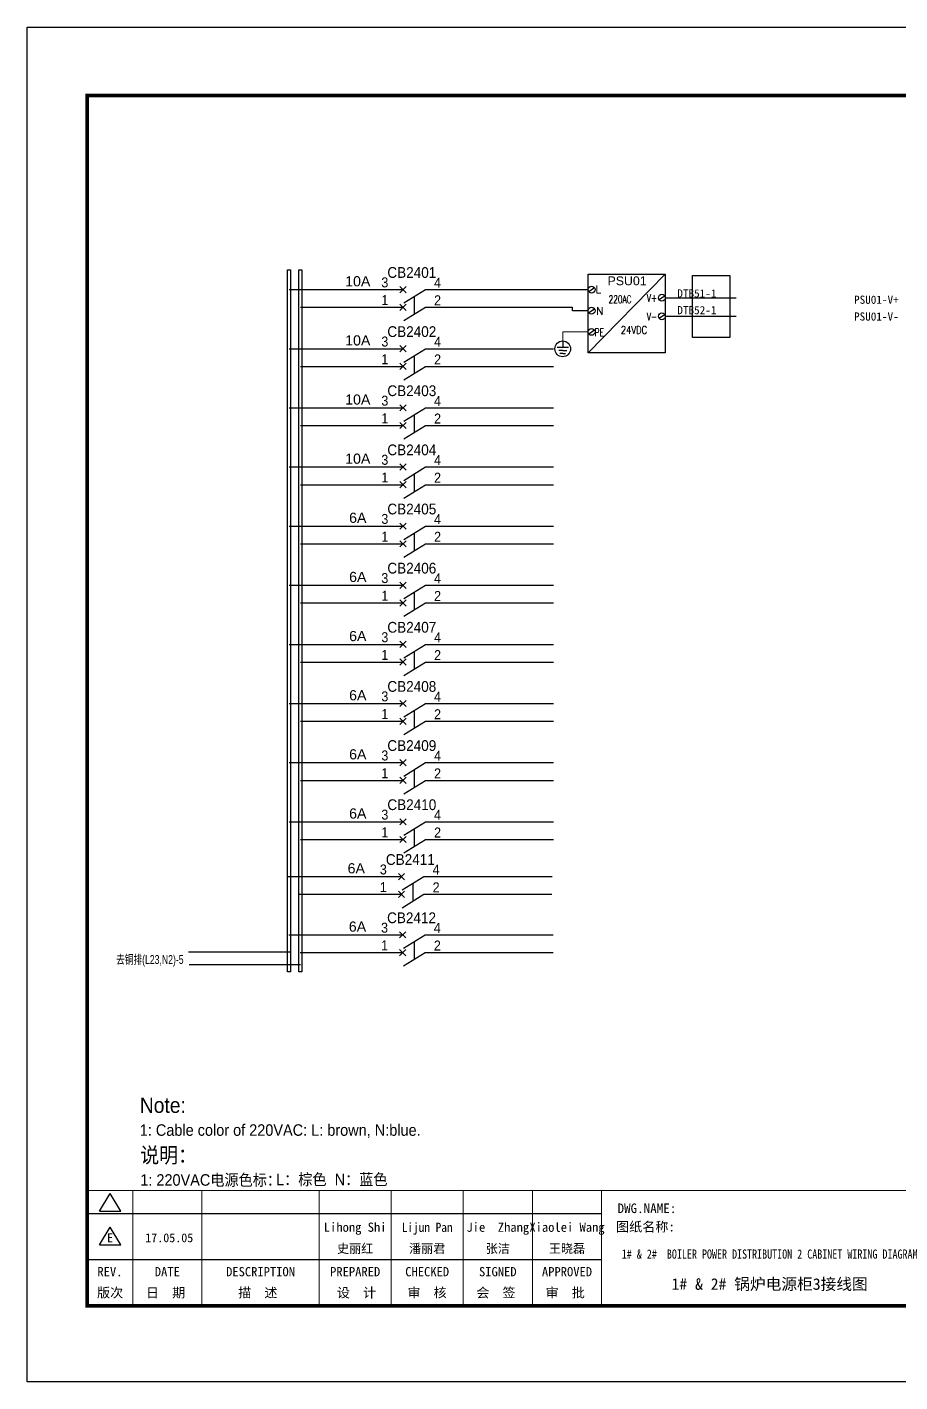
# Model space of a CAD drawing. Extents: x 81444 to 119867, y -54816 to -29062.
# Drawn here: x 110714 to 112988, y -45980 to -42452 of the extents above; entities that cross this region are included whole.
import ezdxf
from ezdxf.enums import TextEntityAlignment as Align
from ezdxf.lldxf.tags import DXFTag

# ---------------------------------------------------------------- set-up
doc = ezdxf.new("R2010")
doc.units = 0
doc.header["$LTSCALE"] = 100
doc.header["$MEASUREMENT"] = 0
for name, color, linetype in [('t', 1, 'Continuous'), ('标准图框及表格', 7, 'Continuous'), ('空气开关', 7, 'Continuous')]:
    doc.layers.add(name, color=color, linetype=linetype)
doc.layers.add('细实线', color=7, linetype='Continuous', lineweight=20)
doc.styles.add('HZ', font='arial.ttf', dxfattribs={"width": 0.7})
doc.styles.add('HZTXT1', font='', dxfattribs={"width": 0.8})
doc.styles.add('ROMANS', font='romans', dxfattribs={"width": 0.8, "height": 2})
doc.styles.get("Standard").update_dxf_attribs({"font": ''})
doc.styles.get('HZTXT1').set_extended_font_data('SimSun')
doc.styles.get('Standard').set_extended_font_data('SimSun')
tags = doc.linetypes.add('CENTER', pattern=[2, 1.25, -0.25, 0.25, -0.25]).pattern_tags.tags
tags[10:11] = [DXFTag(74, 4), DXFTag(75, 0), DXFTag(340, '0'), DXFTag(46, 1.0), DXFTag(50, 0.0), DXFTag(44, 0.0), DXFTag(45, 0.0)]
tags[8:9] = [DXFTag(74, 4), DXFTag(75, 0), DXFTag(340, '0'), DXFTag(46, 1.0), DXFTag(50, 0.0), DXFTag(44, 0.0), DXFTag(45, 0.0)]
tags[6:7] = [DXFTag(74, 4), DXFTag(75, 0), DXFTag(340, '0'), DXFTag(46, 1.0), DXFTag(50, 0.0), DXFTag(44, 0.0), DXFTag(45, 0.0)]
tags[4:5] = [DXFTag(74, 4), DXFTag(75, 0), DXFTag(340, '0'), DXFTag(46, 1.0), DXFTag(50, 0.0), DXFTag(44, 0.0), DXFTag(45, 0.0)]

# ---------------------------------------------------------------- blocks, each defined once
blk = doc.blocks.new('供电端子')
at = {"style": 'HZ', "width": 0.7}
blk.add_attdef('供电端子', (0, 0), '', height=17, dxfattribs=at)
blk = doc.blocks.new('SM电源接线块配电')
at = {"color": 7}
for p, q in [((1.5, -45.1), (16.4, -35.1)), ((184.6, -66.2), (199.6, -56.3)), ((1.5, -100.1), (16.4, -90.1)), ((184.6, -114.7), (199.6, -104.7)), ((1.5, -155.1), (16.4, -145.2))]:
    blk.add_line(p, q, dxfattribs=at)
blk.add_lwpolyline([(0, 0), (201.1, 0), (201.1, -204.6), (0, -204.6)], close=True, dxfattribs=at)
for centre in [(9, -40.1), (192.1, -61.3), (9, -95.1), (192.1, -109.7), (9, -150.2)]:
    blk.add_circle(centre, 8.97, dxfattribs=at)
at = {"layer": '细实线'}
blk.add_line((0, -204.6), (201.1, 0), dxfattribs=at)
at = {"layer": '空气开关', "style": 'ROMANS'}
for s, p in [('L', (19.5, -49.5)), ('N', (20.9, -106.1))]:
    blk.add_text(s, height=20, dxfattribs=at).set_placement(p)
at = {"layer": '空气开关', "style": 'ROMANS', "width": 0.7}
blk.add_text('220AC', height=20, dxfattribs=at).set_placement((83.2, -75.4), align=Align.CENTER)
for s, p in [('V+', (153.2, -72.2)), ('V-', (153.2, -120.7)), ('PE', (17.3, -161.1))]:
    blk.add_text(s, height=20, dxfattribs=at).set_placement(p)
at = {"layer": '细实线', "color": 0, "style": 'HZ'}
blk.add_attdef('电源位号', text='', height=23, dxfattribs=at).set_placement((101.6, -28.8), align=Align.CENTER)
at = {"layer": '细实线', "color": 0, "style": 'ROMANS', "width": 0.8}
blk.add_attdef('24VDC', text='', height=20, dxfattribs=at).set_placement((119.6, -155.3), align=Align.CENTER)
at = {"layer": '细实线', "style": 'HZ'}
blk.add_attdef('电流', text='', height=20, dxfattribs=at).set_placement((111, -185.9), align=Align.CENTER)
blk = doc.blocks.new('图框')
at = {"layer": '标准图框及表格'}
h = blk.add_hatch(dxfattribs=at)
h.set_pattern_fill('ANSI31', color=5, scale=8.329864, style=0)
edge = h.paths.add_edge_path()
edge.add_arc((2399.3, -2998.2), 55.2, 238.1092, 291.6532)
edge.add_line((2419.6, -3049.4), (2388.5, -3070.2))
edge.add_arc((2238.9, -3078.3), 135.4, 346.3915, 374.25)
edge.add_line((2370.5, -3110.2), (2397.5, -3087.9))
edge.add_line((2391.3, -3080.3), (2396.1, -3080.9))
edge.add_spline(control_points=[(2397.5, -3087.9), (2398.4, -3087), (2400, -3085.5), (2399.9, -3081.3), (2397.4, -3081), (2396.1, -3080.9)], knot_values=[0, 0, 0, 0, 6.844331, 12.400427, 18.769243, 18.769243, 18.769243, 18.769243], weights=[1, 1, 1, 1, 1, 1], degree=3, periodic=0)
edge.add_spline(control_points=[(2388.5, -3070.3), (2387.8, -3070.9), (2386.5, -3072), (2385.5, -3073.4), (2385.1, -3074)], knot_values=[0, 0, 0, 0, 5.253674, 9.488439, 9.488439, 9.488439, 9.488439], weights=[1, 1, 1, 1, 1], degree=3, periodic=0)
edge.add_spline(control_points=[(2386.3, -3072.3), (2385.7, -3072.9), (2384.6, -3074.4), (2384.9, -3077.7), (2387.9, -3079.9), (2390.2, -3080.1), (2391.3, -3080.3)], knot_values=[10.665975, 10.665975, 10.665975, 10.665975, 18.977704, 28.894558, 41.119554, 52.646925, 52.646925, 52.646925, 52.646925], weights=[1, 1, 1, 1, 1, 1, 1], degree=3, periodic=0)
h = blk.add_hatch(dxfattribs=at)
h.set_pattern_fill('ANSI31', color=3, scale=8.329864, style=0)
edge = h.paths.add_edge_path()
edge.add_line((2402.5, -3075.8), (2407.7, -3076.4))
edge.add_spline(control_points=[(2401, -3068.8), (2400.2, -3069.6), (2398.5, -3071.2), (2398.6, -3075.4), (2401.1, -3075.6), (2402.4, -3075.8)], knot_values=[0, 0, 0, 0, 6.844331, 12.400427, 18.769243, 18.769243, 18.769243, 18.769243], weights=[1, 1, 1, 1, 1, 1], degree=3, periodic=0)
edge.add_line((2428, -3046.5), (2401, -3068.8))
edge.add_spline(control_points=[(2412.6, -3083.9), (2413, -3083.4), (2413.9, -3082.1), (2413.6, -3078.9), (2410.7, -3076.8), (2408.3, -3076.5), (2407.2, -3076.4)], knot_values=[12.654089, 12.654089, 12.654089, 12.654089, 18.977704, 28.894558, 41.119554, 52.646925, 52.646925, 52.646925, 52.646925], weights=[1, 1, 1, 1, 1, 1, 1], degree=3, periodic=0)
edge.add_line((2411.6, -3085), (2412.8, -3083.7))
edge.add_line((2410, -3086.4), (2411.6, -3085))
edge.add_line((2378.9, -3107.2), (2410, -3086.4))
edge.add_arc((2399.3, -3158.5), 55.2, 58.1092, 111.6532)
edge.add_arc((2559.6, -3078.3), 135.4, 166.3915, 194.25)
at = {"color": 7}
for p, q in [((2215.6, -2851.6), (2215.6, -3151.6)), ((3115.6, -2851.6), (3115.6, -3151.6)), ((0, -2911.6), (1340.2, -2911.6)), ((0, -3031.6), (1340.2, -3031.6)), ((2215.6, -3001.6), (3115.6, -3001.6)), ((3115.6, -3001.6), (4115.6, -3001.6)), ((3791.8, -3001.6), (3791.8, -3151.6)), ((4115.6, -3076.6), (3115.6, -3076.6))]:
    blk.add_line(p, q, dxfattribs=at)
at = {"color": 7, "const_width": 3}
blk.add_lwpolyline([(4115.6, -2851.6), (0, -2851.6)], dxfattribs=at)
at = {"layer": 't', "color": 7}
for p, q in [((31.9, -2905), (59.9, -2859.1)), ((87.8, -2905), (59.9, -2859.1)), ((31.9, -2905), (87.8, -2905)), ((31.9, -2993), (59.9, -2947.1)), ((87.8, -2993), (59.9, -2947.1)), ((31.9, -2993), (87.8, -2993))]:
    blk.add_line(p, q, dxfattribs=at)
at = {"layer": 't', "color": 7, "const_width": 9.62}
blk.add_lwpolyline([(4115.6, -3151.6), (4115.6, 0), (0, 0), (0, -3151.6)], close=True, dxfattribs=at)
at = {"layer": 't', "color": 7, "const_width": 2.4}
for points in [[(118.8, -2852.8), (118.8, -3151.6)], [(299.1, -2852.8), (299.1, -3151.6)], [(604.4, -2852.8), (604.4, -3156.4)], [(792, -2852.8), (792, -3156.4)], [(979.6, -2852.8), (979.6, -3156.4)], [(1159.9, -2852.8), (1159.9, -3156.4)], [(1340.2, -2852.8), (1340.2, -3156.4)]]:
    blk.add_lwpolyline(points, dxfattribs=at)
at = {"color": 7, "linetype": 'CENTER'}
for s, height, p in [('图纸编号：', 24, (3125.2, -3066.7)), ('杭州和利时自动化有限公司', 27, (2542.5, -3121.1)), ('文档号：', 24, (3124, -3138.7))]:
    blk.add_text(s, height=height, dxfattribs=at).set_placement(p)
at = {"color": 7, "flags": 8}
for tag, p, height in [('DWG.NAME:', (1381.6, -2910.4), 25), ('PROJECTNAME:', (3125.5, -2912.8), 24), ('PROJECTNAME：', (3339.1, -2913.1), 25), ('DWG.NO.:', (3128.2, -3030.4), 24), ('图纸编号', (3315.4, -3052.4), 24), ('FILENO.:', (3128.7, -3106.1), 24), ('文档号', (3317.7, -3124.1), 24)]:
    blk.add_attdef(tag, p, '', height=height, dxfattribs=at)
for tag, height, p in [('A', 23, (59.9, -2974.9)), ('设计时间', 23, (213.9, -2974.9)), ('RENLIU', 24, (698.2, -2950.4)), ('SHUFENWANG', 24, (885.8, -2950.4)), ('FANGHOU', 24, (1069.7, -2950.4)), ('DANDANLI', 24, (1250, -2950.4)), ('刘仁', 23, (698.2, -3002.2)), ('王姝芬', 23, (885.8, -3002.2)), ('侯方', 23, (1069.7, -3002.2)), ('李丹丹', 23, (1250, -3002.2)), ('#10STATIONONTROLCABINETCOVER', 30, (1777.9, -3017.2)), ('PAGEXOFX', 24, (3953.7, -3039.1)), ('REV.', 24, (59.4, -3063)), ('DATE', 24, (208.9, -3063)), ('DESCRIPTION', 24, (451.7, -3063)), ('PREPARED', 24, (698.2, -3063)), ('CHECKED', 24, (885.8, -3063)), ('SIGNED', 24, (1069.7, -3063)), ('APPROVED', 24, (1250, -3063)), ('图纸名称', 30, (1777.9, -3094.7)), ('第几页共几页', 24, (3953.7, -3114.1))]:
    blk.add_attdef(tag, text='', height=height, dxfattribs=at).set_placement(p, align=Align.MIDDLE)
for tag, p in [('图纸名称:', (1377.8, -2965.9)), ('项目名称：', (3121.6, -2984.3)), ('项目名称：', (3325, -2984.3))]:
    blk.add_attdef(tag, text='', height=25, dxfattribs=at).set_placement(p, align=Align.BOTTOM_LEFT)
at = {"color": 7, "width": 0.8, "flags": 8}
blk.add_attdef('HANGZHOUHOLLYSYSAUTOMATIONCO.,LTD.', text='', height=24, dxfattribs=at).set_placement((2770.1, -3045.7), align=Align.MIDDLE)
at = {"layer": 't', "color": 7}
for s, p in [('版次', (59.9, -3117.6)), ('日  期', (204.2, -3117.6)), ('描  述', (444.5, -3117.6)), ('设  计', (701.5, -3117.6)), ('审  核', (885.6, -3117.6)), ('会  签', (1065, -3117.6)), ('审  批', (1245.3, -3117.6))]:
    blk.add_text(s, height=25, dxfattribs=at).set_placement(p, align=Align.MIDDLE_CENTER)
at = {"layer": '标准图框及表格', "color": 5, "style": 'HZ'}
for s, p in [('pgqh', (2373.9, -3059.7)), ('hollilas', (2374.1, -3086))]:
    blk.add_text(s, height=5.21, dxfattribs=at).set_placement(p)
at = {"layer": '标准图框及表格', "color": 3, "style": 'HZ'}
for s, height, p in [('auto', 8.68, (2400.9, -3074.2)), ('hollysys', 4.34, (2402.5, -3099.7))]:
    blk.add_text(s, height=height, dxfattribs=at).set_placement(p)

msp = doc.modelspace()

# ---------------------------------------------------------------- linework, layer by layer
at = {"color": 43}
for p, q in [((111396.4, -43135.3), (111693.1, -43135.3)), ((111751.7, -43135.3), (112085.4, -43135.3)), ((111751.7, -43135.3), (112175.3, -43135.3)), ((111396.4, -43289.3), (111693.1, -43289.3)), ((111751.7, -43289.3), (112085.4, -43289.3)), ((111396.4, -43443.3), (111693.1, -43443.3)), ((111751.7, -43443.3), (112085.4, -43443.3)), ((111396.4, -43597.3), (111693.1, -43597.3)), ((111751.7, -43597.3), (112085.4, -43597.3)), ((111396.4, -43751.3), (111693.1, -43751.3)), ((111751.7, -43751.3), (112085.4, -43751.3)), ((111396.4, -43905.3), (111693.1, -43905.3)), ((111751.7, -43905.3), (112085.4, -43905.3)), ((111396.4, -44059.3), (111693.1, -44059.3)), ((111751.7, -44059.3), (112085.4, -44059.3)), ((111396.4, -44213.3), (111693.1, -44213.3)), ((111751.7, -44213.3), (112085.4, -44213.3)), ((111396.4, -44367.3), (111693.1, -44367.3)), ((111751.7, -44367.3), (112085.4, -44367.3)), ((111396.4, -44521.3), (111693.1, -44521.3)), ((111751.7, -44521.3), (112085.4, -44521.3)), ((111392.6, -44664.1), (111689.3, -44664.1)), ((111747.8, -44664.1), (112081.5, -44664.1)), ((111395.8, -44815.8), (111692.4, -44815.8)), ((111751, -44815.8), (112084.7, -44815.8)), ((111134.2, -44860.3), (111400.8, -44860.3))]:
    msp.add_line(p, q, dxfattribs=at)
at = {"color": 6}
for p, q in [((111701.2, -43143.4), (111685, -43127.2)), ((111685, -43143.4), (111701.2, -43127.2)), ((111695.2, -43170.1), (111751.7, -43135.3)), ((111685, -43189.5), (111701.2, -43173.3)), ((111701.2, -43189.5), (111685, -43173.3)), ((111695.2, -43216.2), (111751.7, -43181.4)), ((111701.2, -43297.4), (111685, -43281.2)), ((111685, -43297.4), (111701.2, -43281.2)), ((111695.2, -43324.1), (111751.7, -43289.3)), ((111701.2, -43343.5), (111685, -43327.3)), ((111685, -43343.5), (111701.2, -43327.3)), ((111695.2, -43370.2), (111751.7, -43335.4)), ((111685, -43451.4), (111701.2, -43435.2)), ((111701.2, -43451.4), (111685, -43435.2)), ((111695.2, -43478.1), (111751.7, -43443.3)), ((111685, -43497.5), (111701.2, -43481.3)), ((111701.2, -43497.5), (111685, -43481.3)), ((111695.2, -43524.2), (111751.7, -43489.4)), ((111701.2, -43605.4), (111685, -43589.2)), ((111685, -43605.4), (111701.2, -43589.2)), ((111695.2, -43632.1), (111751.7, -43597.3)), ((111701.2, -43651.5), (111685, -43635.3)), ((111685, -43651.5), (111701.2, -43635.3)), ((111695.2, -43678.2), (111751.7, -43643.4)), ((111685, -43759.4), (111701.2, -43743.2)), ((111701.2, -43759.4), (111685, -43743.2)), ((111695.2, -43786.1), (111751.7, -43751.3)), ((111685, -43805.5), (111701.2, -43789.3)), ((111701.2, -43805.5), (111685, -43789.3)), ((111695.2, -43832.2), (111751.7, -43797.4)), ((111701.2, -43913.4), (111685, -43897.2)), ((111685, -43913.4), (111701.2, -43897.2)), ((111695.2, -43940.1), (111751.7, -43905.3)), ((111701.2, -43959.5), (111685, -43943.3)), ((111685, -43959.5), (111701.2, -43943.3)), ((111695.2, -43986.2), (111751.7, -43951.4)), ((111701.2, -44067.4), (111685, -44051.2)), ((111685, -44067.4), (111701.2, -44051.2)), ((111695.2, -44094.1), (111751.7, -44059.3)), ((111701.2, -44113.5), (111685, -44097.3)), ((111685, -44113.5), (111701.2, -44097.3)), ((111695.2, -44140.2), (111751.7, -44105.4)), ((111685, -44221.4), (111701.2, -44205.2)), ((111701.2, -44221.4), (111685, -44205.2)), ((111695.2, -44248.1), (111751.7, -44213.3)), ((111685, -44267.5), (111701.2, -44251.3)), ((111701.2, -44267.5), (111685, -44251.3)), ((111695.2, -44294.2), (111751.7, -44259.4)), ((111701.2, -44375.4), (111685, -44359.2)), ((111685, -44375.4), (111701.2, -44359.2)), ((111695.2, -44402.1), (111751.7, -44367.3)), ((111701.2, -44421.5), (111685, -44405.3)), ((111685, -44421.5), (111701.2, -44405.3)), ((111695.2, -44448.2), (111751.7, -44413.4)), ((111701.2, -44529.4), (111685, -44513.2)), ((111685, -44529.4), (111701.2, -44513.2)), ((111695.2, -44556.1), (111751.7, -44521.3)), ((111701.2, -44575.5), (111685, -44559.3)), ((111685, -44575.5), (111701.2, -44559.3)), ((111695.2, -44602.2), (111751.7, -44567.4)), ((111697.3, -44672.2), (111681.2, -44656)), ((111681.2, -44672.2), (111697.3, -44656)), ((111691.3, -44698.8), (111747.8, -44664.1)), ((111697.3, -44718.3), (111681.2, -44702.1)), ((111681.2, -44718.3), (111697.3, -44702.1)), ((111691.3, -44745), (111747.8, -44710.2)), ((111700.5, -44823.8), (111684.3, -44807.7)), ((111684.3, -44823.8), (111700.5, -44807.7)), ((111694.5, -44850.5), (111751, -44815.8)), ((111700.5, -44870), (111684.3, -44853.8)), ((111684.3, -44870), (111700.5, -44853.8)), ((111694.5, -44896.7), (111751, -44861.9))]:
    msp.add_line(p, q, dxfattribs=at)
at = {"color": 5}
for p, q in [((111426.1, -43181.4), (111693.1, -43181.4)), ((111751.7, -43181.4), (112134.1, -43181.4)), ((112134.9, -43190.3), (112134.9, -43181.4)), ((112175.3, -43190.3), (112134.9, -43190.3)), ((111426.1, -43335.4), (111693.1, -43335.4)), ((111751.7, -43335.4), (112084.8, -43335.4)), ((111426.1, -43489.4), (111693.1, -43489.4)), ((111751.7, -43489.4), (112084.8, -43489.4)), ((111426.1, -43643.4), (111693.1, -43643.4)), ((111751.7, -43643.4), (112084.8, -43643.4)), ((111426.1, -43797.4), (111693.1, -43797.4)), ((111751.7, -43797.4), (112084.8, -43797.4)), ((111426.1, -43951.4), (111693.1, -43951.4)), ((111751.7, -43951.4), (112084.8, -43951.4)), ((111426.1, -44105.4), (111693.1, -44105.4)), ((111751.7, -44105.4), (112084.8, -44105.4)), ((111426.1, -44259.4), (111693.1, -44259.4)), ((111751.7, -44259.4), (112084.8, -44259.4)), ((111426.1, -44413.4), (111693.1, -44413.4)), ((111751.7, -44413.4), (112084.8, -44413.4)), ((111426.1, -44567.4), (111693.1, -44567.4)), ((111751.7, -44567.4), (112084.8, -44567.4)), ((111422.3, -44710.2), (111689.3, -44710.2)), ((111747.8, -44710.2), (112080.9, -44710.2)), ((111425.5, -44861.9), (111692.4, -44861.9)), ((111751, -44861.9), (112084.1, -44861.9)), ((111135.7, -44892.7), (111426.3, -44892.7))]:
    msp.add_line(p, q, dxfattribs=at)
at = {"color": 1}
msp.add_line((112376.6, -43156.4), (112561.1, -43156.4), dxfattribs=at)
at = {"color": 0}
msp.add_line((112376.6, -43204.8), (112561.1, -43204.8), dxfattribs=at)
for p, q in [((112109.2, -43285.9), (112094.6, -43285.9)), ((112109.2, -43270.7), (112109.2, -43285.9)), ((112123.9, -43285.9), (112109.2, -43285.9)), ((112109.2, -43294), (112098.7, -43294)), ((112109.2, -43302.2), (112101.9, -43302.2)), ((112109.2, -43294), (112119.8, -43294)), ((112109.2, -43302.2), (112116.6, -43302.2))]:
    msp.add_line(p, q)
at = {"color": 1}
for points in [[(110713.9, -42451.8), (115256, -42451.8), (115256, -45979.9), (110713.9, -45979.9)], [(112447.2, -43098.5), (112544.9, -43098.5), (112544.9, -43260.2), (112447.2, -43260.2)]]:
    msp.add_lwpolyline(points, close=True, dxfattribs=at)
at = {"color": 43}
msp.add_lwpolyline([(111400.4, -43083.6), (111400.4, -44912.4), (111392.6, -44912.4), (111392.6, -43083.6)], close=True, dxfattribs=at)
at = {"color": 5}
msp.add_lwpolyline([(111429.6, -43083.6), (111429.6, -44912.4), (111421.7, -44912.4), (111421.7, -43083.6)], close=True, dxfattribs=at)
msp.add_circle((112109.2, -43289.7), 20.5)
at = {"layer": '空气开关', "color": 6}
for p, q in [((111723.4, -43198.8), (111723.4, -43152.7)), ((111723.4, -43352.8), (111723.4, -43306.7)), ((111723.4, -43506.8), (111723.4, -43460.7)), ((111723.4, -43660.8), (111723.4, -43614.7)), ((111723.4, -43814.8), (111723.4, -43768.7)), ((111723.4, -43968.8), (111723.4, -43922.7)), ((111723.4, -44122.8), (111723.4, -44076.7)), ((111723.4, -44276.8), (111723.4, -44230.7)), ((111723.4, -44430.8), (111723.4, -44384.7)), ((111723.4, -44584.8), (111723.4, -44538.7)), ((111719.6, -44727.6), (111719.6, -44681.5)), ((111722.7, -44879.3), (111722.7, -44833.1))]:
    msp.add_line(p, q, dxfattribs=at)
at = {"layer": '细实线'}
msp.add_line((112175.3, -43245.4), (112109.2, -43245.4), dxfattribs=at)
at = {"layer": '细实线', "color": 0}
msp.add_line((112109.2, -43269.2), (112109.2, -43245.4), dxfattribs=at)

# ---------------------------------------------------------------- block references
at = {"color": 1}
ref = msp.add_blockref('图框', (110870.3, -42629.9), dxfattribs=at)
ref.add_attrib('第几页共几页', '第5页 共5页', dxfattribs={"color": 7, "height": 24, "flags": 8}).set_placement((114824, -45744), align=Align.MIDDLE)
ref.add_attrib('图纸编号', 'BHE-17020007/01 -C0-003-04', (114185.7, -45682.3), dxfattribs={"color": 7, "height": 24, "flags": 8})
ref.add_attrib('文档号', 'B17-P11-008837', (114188.1, -45754), dxfattribs={"color": 7, "height": 24, "flags": 8})
ref.add_attrib('图纸名称', '1# & 2# 锅炉电源柜3接线图', dxfattribs={"color": 7, "height": 30, "flags": 8}).set_placement((112648.2, -45724.6), align=Align.MIDDLE)
ref.add_attrib('刘仁', '史丽红', dxfattribs={"color": 7, "height": 23, "flags": 8}).set_placement((111568.5, -45632.1), align=Align.MIDDLE)
ref.add_attrib('王姝芬', '潘丽君', dxfattribs={"color": 7, "height": 23, "flags": 8}).set_placement((111756.1, -45632.1), align=Align.MIDDLE)
ref.add_attrib('侯方', '张洁', dxfattribs={"color": 7, "height": 23, "flags": 8}).set_placement((111940.1, -45632.1), align=Align.MIDDLE)
ref.add_attrib('李丹丹', '王晓磊', dxfattribs={"color": 7, "height": 23, "flags": 8}).set_placement((112120.3, -45632.1), align=Align.MIDDLE)
ref.add_attrib('设计时间', '17.05.05', dxfattribs={"color": 7, "height": 23, "flags": 8}).set_placement((111084.2, -45604.8), align=Align.MIDDLE)
ref.add_attrib('A', 'E', dxfattribs={"color": 7, "height": 23, "flags": 8}).set_placement((110930.2, -45604.8), align=Align.MIDDLE)
ref.add_attrib('REV.', 'REV.', dxfattribs={"color": 7, "height": 24, "flags": 8}).set_placement((110929.7, -45692.9), align=Align.MIDDLE)
ref.add_attrib('DATE', 'DATE', dxfattribs={"color": 7, "height": 24, "flags": 8}).set_placement((111079.2, -45692.9), align=Align.MIDDLE)
ref.add_attrib('DESCRIBE', 'DESCRIPTION', dxfattribs={"color": 7, "height": 24, "flags": 8}).set_placement((111322, -45692.9), align=Align.MIDDLE)
ref.add_attrib('PREPARE', 'PREPARED', dxfattribs={"color": 7, "height": 24, "flags": 8}).set_placement((111568.5, -45692.9), align=Align.MIDDLE)
ref.add_attrib('VERIFY', 'CHECKED', dxfattribs={"color": 7, "height": 24, "flags": 8}).set_placement((111756.1, -45692.9), align=Align.MIDDLE)
ref.add_attrib('SIGN', 'SIGNED', dxfattribs={"color": 7, "height": 24, "flags": 8}).set_placement((111940.1, -45692.9), align=Align.MIDDLE)
ref.add_attrib('APPROVER', 'APPROVED', dxfattribs={"color": 7, "height": 24, "flags": 8}).set_placement((112120.3, -45692.9), align=Align.MIDDLE)
ref.add_attrib('RENLIU', 'Lihong Shi', dxfattribs={"color": 7, "height": 24, "flags": 8}).set_placement((111568.5, -45580.3), align=Align.MIDDLE)
ref.add_attrib('SHUFENWANG', 'Lijun Pan', dxfattribs={"color": 7, "height": 24, "width": 0.9, "flags": 8}).set_placement((111756.1, -45580.3), align=Align.MIDDLE)
ref.add_attrib('FANGHOU', 'Jie  Zhang', dxfattribs={"color": 7, "height": 24, "flags": 8}).set_placement((111940.1, -45580.3), align=Align.MIDDLE)
ref.add_attrib('DANDANLI', 'Xiaolei Wang', dxfattribs={"color": 7, "height": 24, "flags": 8}).set_placement((112120.3, -45580.3), align=Align.MIDDLE)
ref.add_attrib('DWG.NAME:', 'DWG.NAME:', (112252, -45540.3), dxfattribs={"color": 7, "height": 25, "flags": 8})
ref.add_attrib('#10STATIONONTROLCABINETCOVER', '1# & 2#  BOILER POWER DISTRIBUTION 2 CABINET WIRING DIAGRAM', dxfattribs={"color": 7, "height": 24, "width": 0.8, "flags": 8}).set_placement((112648.2, -45647.1), align=Align.MIDDLE)
ref.add_attrib('图纸名称:', '图纸名称:', dxfattribs={"color": 7, "height": 25, "flags": 8}).set_placement((112248.1, -45595.8), align=Align.BOTTOM_LEFT)
ref.add_attrib('HANGZHOUHOLLYSYSAUTOMATIONCO.,LTD', 'HANGZHOU HOLLYSYS AUTOMATION CO.,LTD.', dxfattribs={"color": 7, "height": 30, "width": 0.8, "flags": 8}).set_placement((113640.4, -45675.6), align=Align.MIDDLE)
ref.add_attrib('PROJECTNAME：', 'PROJECT NAME：', (113995.7, -45543), dxfattribs={"color": 7, "height": 25, "width": 0.8, "flags": 8})
ref.add_attrib('项目名称：', '项目名称：', dxfattribs={"color": 7, "height": 25, "flags": 8}).set_placement((113991.9, -45614.2), align=Align.BOTTOM_LEFT)
ref.add_attrib('PROJECTNAME：', 'Ethiopia Welkait Sugar Cane Factory Project', (114209.4, -45543), dxfattribs={"color": 7, "height": 25, "width": 0.7, "flags": 8})
ref.add_attrib('项目名称：', '埃塞俄比亚瓦尔凯特糖厂4×30MW机组电站DCS', dxfattribs={"color": 7, "height": 25, "flags": 8}).set_placement((114195.4, -45614.2), align=Align.BOTTOM_LEFT)
ref.add_attrib('PAGEXOFX', 'PAGE 5 OF 5', dxfattribs={"color": 7, "height": 24, "flags": 8}).set_placement((114824, -45669), align=Align.MIDDLE)
ref.add_attrib('DWG.NO.：', 'DWG.NO.：', (113999.7, -45664.5), dxfattribs={"color": 7, "height": 24, "flags": 8})
ref.add_attrib('FILENO.：', 'FILE No.：', (113999.7, -45739.5), dxfattribs={"color": 7, "height": 24, "flags": 8})
ref = msp.add_blockref('供电端子', (111716.1, -43104.8), dxfattribs=dict(xscale=0.9349999999976717, yscale=0.9349999999976717))
ref.add_attrib('供电端子', 'CB2401', dxfattribs={"height": 28.05, "style": 'HZ', "width": 0.9}).set_placement((111716.1, -43104.8), align=Align.CENTER)
ref = msp.add_blockref('供电端子', (111575.3, -43126.8), dxfattribs=dict(xscale=0.9349999999976717, yscale=0.9349999999976717))
ref.add_attrib('供电端子', '10A', dxfattribs={"height": 26.4, "style": 'HZ'}).set_placement((111575.3, -43126.8), align=Align.CENTER)
at = {"lineweight": -2}
ref = msp.add_blockref('SM电源接线块配电', (112175.3, -43095.2), dxfattribs=at)
ref.add_attrib('电源位号', 'PSU01', dxfattribs={"layer": '细实线', "color": 0, "height": 23, "style": 'HZ'}).set_placement((112276.9, -43124), align=Align.CENTER)
ref.add_attrib('24VDC', '24VDC', dxfattribs={"layer": '细实线', "color": 0, "height": 20, "style": 'ROMANS', "width": 0.8}).set_placement((112294.8, -43250.5), align=Align.CENTER)
ref = msp.add_blockref('供电端子', (111575.3, -43280.8), dxfattribs=dict(xscale=0.9349999999976717, yscale=0.9349999999976717))
ref.add_attrib('供电端子', '10A', dxfattribs={"height": 26.4, "style": 'HZ'}).set_placement((111575.3, -43280.8), align=Align.CENTER)
ref = msp.add_blockref('供电端子', (111716.1, -43258.8), dxfattribs=dict(xscale=0.9349999999976717, yscale=0.9349999999976717))
ref.add_attrib('供电端子', 'CB2402', dxfattribs={"height": 28.05, "style": 'HZ', "width": 0.9}).set_placement((111716.1, -43258.8), align=Align.CENTER)
ref = msp.add_blockref('供电端子', (111716.1, -43412.8), dxfattribs=dict(xscale=0.9349999999976717, yscale=0.9349999999976717))
ref.add_attrib('供电端子', 'CB2403', dxfattribs={"height": 28.05, "style": 'HZ', "width": 0.9}).set_placement((111716.1, -43412.8), align=Align.CENTER)
ref = msp.add_blockref('供电端子', (111575.3, -43434.8), dxfattribs=dict(xscale=0.9349999999976717, yscale=0.9349999999976717))
ref.add_attrib('供电端子', '10A', dxfattribs={"height": 26.4, "style": 'HZ'}).set_placement((111575.3, -43434.8), align=Align.CENTER)
ref = msp.add_blockref('供电端子', (111575.3, -43588.8), dxfattribs=dict(xscale=0.9349999999976717, yscale=0.9349999999976717))
ref.add_attrib('供电端子', '10A', dxfattribs={"height": 26.4, "style": 'HZ'}).set_placement((111575.3, -43588.8), align=Align.CENTER)
ref = msp.add_blockref('供电端子', (111716.1, -43566.8), dxfattribs=dict(xscale=0.9349999999976717, yscale=0.9349999999976717))
ref.add_attrib('供电端子', 'CB2404', dxfattribs={"height": 28.05, "style": 'HZ', "width": 0.9}).set_placement((111716.1, -43566.8), align=Align.CENTER)
ref = msp.add_blockref('供电端子', (111716.1, -43720.8), dxfattribs=dict(xscale=0.9349999999976717, yscale=0.9349999999976717))
ref.add_attrib('供电端子', 'CB2405', dxfattribs={"height": 28.05, "style": 'HZ', "width": 0.9}).set_placement((111716.1, -43720.8), align=Align.CENTER)
ref = msp.add_blockref('供电端子', (111575.3, -43742.8), dxfattribs=dict(xscale=0.9349999999976717, yscale=0.9349999999976717))
ref.add_attrib('供电端子', '6A', dxfattribs={"height": 26.4, "style": 'HZ'}).set_placement((111575.3, -43742.8), align=Align.CENTER)
ref = msp.add_blockref('供电端子', (111716.1, -43874.8), dxfattribs=dict(xscale=0.9349999999976717, yscale=0.9349999999976717))
ref.add_attrib('供电端子', 'CB2406', dxfattribs={"height": 28.05, "style": 'HZ', "width": 0.9}).set_placement((111716.1, -43874.8), align=Align.CENTER)
ref = msp.add_blockref('供电端子', (111575.3, -43896.8), dxfattribs=dict(xscale=0.9349999999976717, yscale=0.9349999999976717))
ref.add_attrib('供电端子', '6A', dxfattribs={"height": 26.4, "style": 'HZ'}).set_placement((111575.3, -43896.8), align=Align.CENTER)
ref = msp.add_blockref('供电端子', (111575.3, -44050.8), dxfattribs=dict(xscale=0.9349999999976717, yscale=0.9349999999976717))
ref.add_attrib('供电端子', '6A', dxfattribs={"height": 26.4, "style": 'HZ'}).set_placement((111575.3, -44050.8), align=Align.CENTER)
ref = msp.add_blockref('供电端子', (111716.1, -44028.8), dxfattribs=dict(xscale=0.9349999999976717, yscale=0.9349999999976717))
ref.add_attrib('供电端子', 'CB2407', dxfattribs={"height": 28.05, "style": 'HZ', "width": 0.9}).set_placement((111716.1, -44028.8), align=Align.CENTER)
ref = msp.add_blockref('供电端子', (111716.1, -44182.8), dxfattribs=dict(xscale=0.9349999999976717, yscale=0.9349999999976717))
ref.add_attrib('供电端子', 'CB2408', dxfattribs={"height": 28.05, "style": 'HZ', "width": 0.9}).set_placement((111716.1, -44182.8), align=Align.CENTER)
ref = msp.add_blockref('供电端子', (111575.3, -44204.8), dxfattribs=dict(xscale=0.9349999999976717, yscale=0.9349999999976717))
ref.add_attrib('供电端子', '6A', dxfattribs={"height": 26.4, "style": 'HZ'}).set_placement((111575.3, -44204.8), align=Align.CENTER)
ref = msp.add_blockref('供电端子', (111716.1, -44336.8), dxfattribs=dict(xscale=0.9349999999976717, yscale=0.9349999999976717))
ref.add_attrib('供电端子', 'CB2409', dxfattribs={"height": 28.05, "style": 'HZ', "width": 0.9}).set_placement((111716.1, -44336.8), align=Align.CENTER)
ref = msp.add_blockref('供电端子', (111575.3, -44358.8), dxfattribs=dict(xscale=0.9349999999976717, yscale=0.9349999999976717))
ref.add_attrib('供电端子', '6A', dxfattribs={"height": 26.4, "style": 'HZ'}).set_placement((111575.3, -44358.8), align=Align.CENTER)
ref = msp.add_blockref('供电端子', (111575.3, -44512.8), dxfattribs=dict(xscale=0.9349999999976717, yscale=0.9349999999976717))
ref.add_attrib('供电端子', '6A', dxfattribs={"height": 26.4, "style": 'HZ'}).set_placement((111575.3, -44512.8), align=Align.CENTER)
ref = msp.add_blockref('供电端子', (111716.1, -44490.8), dxfattribs=dict(xscale=0.9349999999976717, yscale=0.9349999999976717))
ref.add_attrib('供电端子', 'CB2410', dxfattribs={"height": 28.05, "style": 'HZ', "width": 0.9}).set_placement((111716.1, -44490.8), align=Align.CENTER)
ref = msp.add_blockref('供电端子', (111571.4, -44655.6), dxfattribs=dict(xscale=0.9349999999976717, yscale=0.9349999999976717))
ref.add_attrib('供电端子', '6A', dxfattribs={"height": 26.4, "style": 'HZ'}).set_placement((111571.4, -44655.6), align=Align.CENTER)
ref = msp.add_blockref('供电端子', (111712.2, -44633.6), dxfattribs=dict(xscale=0.9349999999976717, yscale=0.9349999999976717))
ref.add_attrib('供电端子', 'CB2411', dxfattribs={"height": 28.05, "style": 'HZ', "width": 0.9}).set_placement((111712.2, -44633.6), align=Align.CENTER)
ref = msp.add_blockref('供电端子', (111715.4, -44785.3), dxfattribs=dict(xscale=0.9349999999976717, yscale=0.9349999999976717))
ref.add_attrib('供电端子', 'CB2412', dxfattribs={"height": 28.05, "style": 'HZ', "width": 0.9}).set_placement((111715.4, -44785.3), align=Align.CENTER)
ref = msp.add_blockref('供电端子', (111574.6, -44807.3), dxfattribs=dict(xscale=0.9349999999976717, yscale=0.9349999999976717))
ref.add_attrib('供电端子', '6A', dxfattribs={"height": 26.4, "style": 'HZ'}).set_placement((111574.6, -44807.3), align=Align.CENTER)

# ---------------------------------------------------------------- texts
at = {"lineweight": -3, "style": 'HZTXT1'}
for s, p in [('DTB51-1', (112509.6, -43155.9)), ('DTB52-1', (112509.6, -43199.6)), ('PSU01-V+', (112984.4, -43172.4)), ('PSU01-V-', (112984.4, -43216.1))]:
    msp.add_text(s, height=21.38, dxfattribs=at).set_placement(p, align=Align.RIGHT)
at = {"style": 'HZ', "width": 0.7}
msp.add_text('去铜排(L23,N2)-5', height=23.1, dxfattribs=at).set_placement((110945.7, -44891.5))
at = {"color": 3, "style": 'HZ', "width": 0.9}
for s, height, p in [('Note:', 40, (111007.4, -45279.4)), ('1: Cable color of 220VAC: L: brown, N:blue.', 30, (111007.4, -45339.1)), ('说明：', 40, (111008.8, -45409.3)), ('说明：', 40, (111008.8, -45409.3)), ('1: 220VAC电源色标：', 30, (111008.8, -45469)), ('L：棕色', 30, (111362.5, -45467.6)), ('N：蓝色', 30, (111515.1, -45467.6))]:
    msp.add_text(s, height=height, dxfattribs=at).set_placement(p)
at = {"layer": '空气开关', "style": 'HZ', "width": 0.9}
for s, p in [('3', (111636.7, -43129.6)), ('4', (111774.1, -43130.1)), ('1', (111636.7, -43175.7)), ('2', (111774.1, -43176.2)), ('3', (111636.7, -43283.6)), ('4', (111774.1, -43284.1)), ('1', (111636.7, -43329.7)), ('2', (111774.1, -43330.2)), ('3', (111636.7, -43437.6)), ('4', (111774.1, -43438.1)), ('1', (111636.7, -43483.7)), ('2', (111774.1, -43484.2)), ('3', (111636.7, -43591.6)), ('4', (111774.1, -43592.1)), ('1', (111636.7, -43637.7)), ('2', (111774.1, -43638.2)), ('3', (111636.7, -43745.6)), ('4', (111774.1, -43746.1)), ('1', (111636.7, -43791.7)), ('2', (111774.1, -43792.2)), ('3', (111636.7, -43899.6)), ('4', (111774.1, -43900.1)), ('1', (111636.7, -43945.7)), ('2', (111774.1, -43946.2)), ('3', (111636.7, -44053.6)), ('4', (111774.1, -44054.1)), ('1', (111636.7, -44099.7)), ('2', (111774.1, -44100.2)), ('3', (111636.7, -44207.6)), ('4', (111774.1, -44208.1)), ('1', (111636.7, -44253.7)), ('2', (111774.1, -44254.2)), ('3', (111636.7, -44361.6)), ('4', (111774.1, -44362.1)), ('1', (111636.7, -44407.7)), ('2', (111774.1, -44408.2)), ('3', (111636.7, -44515.6)), ('4', (111774.1, -44516.1)), ('1', (111636.7, -44561.7)), ('2', (111774.1, -44562.2)), ('3', (111632.8, -44658.4)), ('4', (111770.3, -44658.8)), ('1', (111632.8, -44704.5)), ('2', (111770.3, -44704.9)), ('3', (111636, -44810.1)), ('4', (111773.4, -44810.5)), ('1', (111636, -44856.2)), ('2', (111773.4, -44856.6))]:
    msp.add_text(s, height=26, dxfattribs=at).set_placement(p)

doc.saveas('drawing.dxf')
